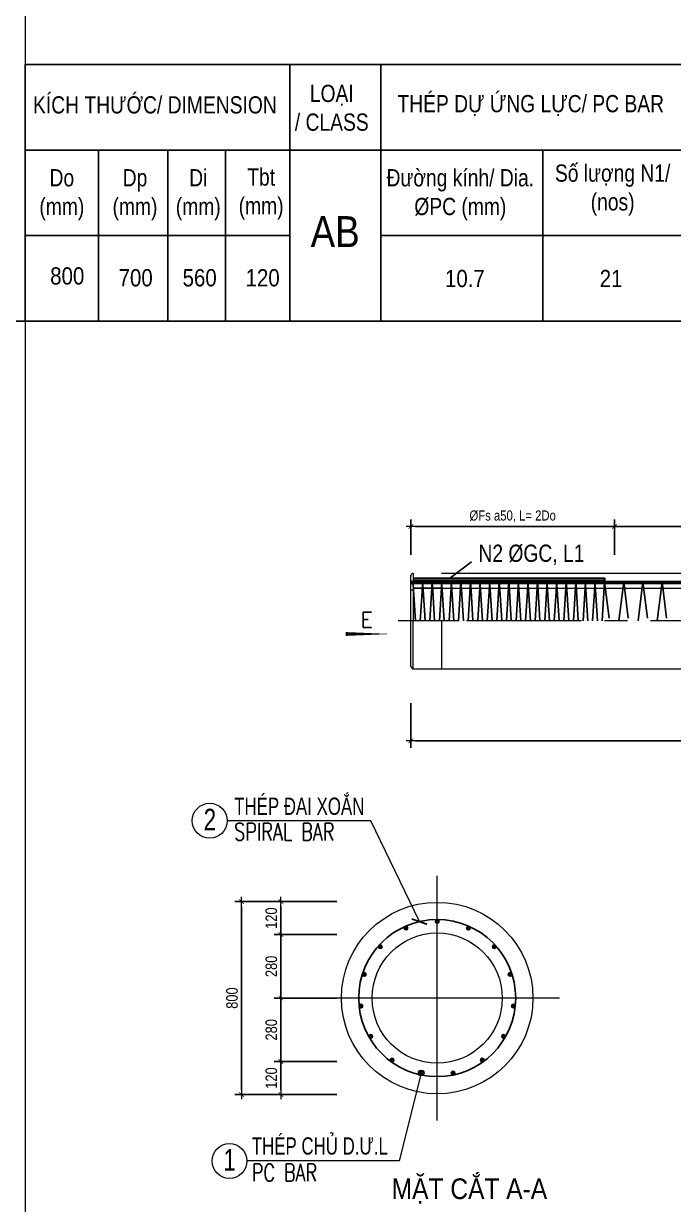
# Model space of a CAD drawing. Header units: millimetres. Extents: x -2123450 to -961021, y -260876 to 649159.
# Drawn here: x -1637077 to -1622938, y 112797 to 138489 of the extents above; entities that cross this region are included whole.
import ezdxf
from ezdxf.enums import TextEntityAlignment as Align

# ---------------------------------------------------------------- set-up
doc = ezdxf.new("R2010")
doc.units = ezdxf.units.MM
doc.header["$LTSCALE"] = 1000
doc.header["$MEASUREMENT"] = 0
doc.header["$PDMODE"] = 66
for name, pattern in [('CENTER2', [1.125, 0.75, -0.125, 0.125, -0.125]), ('CENTERX2', [4, 2.5, -0.5, 0.5, -0.5]), ('HIDDEN2', [4.7625, 3.175, -1.5875])]:
    doc.linetypes.add(name, pattern=pattern)
doc.layers.get('0').update_dxf_attribs({"linetype": 'CONTINUOUS'})
doc.layers.get('DEFPOINTS').update_dxf_attribs({"linetype": 'CONTINUOUS'})
for name, color, linetype, lineweight in [('1.NET BAO-F', 3, 'CONTINUOUS', 20), ('4.DIM-F', 1, 'CONTINUOUS', 15), ('NDC_S_AXIS', 5, 'CENTER2', 15), ('NDC_S_CONTINUOUS', 3, 'CONTINUOUS', 20), ('NDC_S_DIM', 1, 'CONTINUOUS', 9), ('NDC_S_ENG TEXT', 2, 'CONTINUOUS', 9), ('NDC_S_HATCH MATERIAL', 8, 'CONTINUOUS', 13), ('NDC_S_REBAR', 4, 'CONTINUOUS', 35), ('NDC_S_REBAR NO.', 7, 'CONTINUOUS', 20), ('NDC_S_REBAR SECTION', 6, 'CONTINUOUS', 25), ('NDC_S_STIRRUP', 2, 'CONTINUOUS', 25), ('NDC_S_VN TEXT', 7, 'CONTINUOUS', 9), ('netmanh', 6, 'CONTINUOUS', 15), ('Thep', 1, 'CONTINUOUS', 30)]:
    doc.layers.add(name, color=color, linetype=linetype, lineweight=lineweight)
doc.styles.add('Arial', font='arial.ttf')
doc.styles.add('NDC_ARIAL', font='arial.ttf', dxfattribs={"width": 0.8})
doc.styles.add('NDC_ROMANS', font='romans.shx', dxfattribs={"width": 0.8, "bigfont": 'vns.shx'})
doc.styles.get("Standard").update_dxf_attribs({"font": 'romans.shx', "bigfont": 'vns.shx'})
doc.styles.add('Vnsimli', font='vnsimli.shx', dxfattribs={"width": 0.65})
doc.dimstyles.new('D1-1(SC25)', dxfattribs={"dimscale": 25, "dimtxt": 2, "dimasz": 1.5, "dimexe": 1.5, "dimexo": 0, "dimgap": 0.5, "dimtad": 1, "dimdec": 0, "dimzin": 0, "dimdsep": 46, "dimtxsty": 'Vnsimli', "dimblk": 'ARCHTICK', "dimcen": 1, "dimdle": 1.5, "dimclrd": 256, "dimclre": 256, "dimclrt": 2, "dimadec": 0, "dimazin": 0, "dimtfac": 1, "dimtdec": 0, "dimtix": 1, "dimtmove": 2, "dimatfit": 2, "dimldrblk": 'ARCHTICK', "dimfxl": 1, "dimtolj": 1, "dimtzin": 0, "dimlwd": -1, "dimlwe": -1, "dimarcsym": 0})
doc.dimstyles.new('DIM', dxfattribs={"dimtxt": 0.03, "dimasz": 0.035, "dimexe": 0.03, "dimexo": 0.03, "dimgap": 0.005, "dimtad": 1, "dimdec": 0, "dimlfac": 10000, "dimzin": 0, "dimdsep": 46, "dimtxsty": 'NDC_ARIAL', "dimblk": 'DOTSMALL', "dimcen": 0.05, "dimclrd": 1, "dimclre": 1, "dimadec": 0, "dimazin": 0, "dimtfac": 1, "dimtdec": 0, "dimtofl": 0, "dimtmove": 0, "dimatfit": 3, "dimfxl": 0.03, "dimtolj": 1, "dimtzin": 0, "dimarcsym": 0})
doc.dimstyles.new('NDC_1-100', dxfattribs={"dimscale": 100, "dimtxt": 2.2, "dimasz": 1, "dimexe": 1.5, "dimexo": 2, "dimgap": 0.8, "dimtad": 1, "dimdec": 0, "dimdsep": 46, "dimtxsty": 'NDC_ARIAL', "dimblk": 'DIMMARK', "dimcen": 49999.938995, "dimdle": 1.5, "dimclrd": 1, "dimclre": 1, "dimclrt": 3, "dimadec": 0, "dimazin": 0, "dimtfac": 1, "dimtdec": 0, "dimtix": 1, "dimtmove": 2, "dimatfit": 3, "dimfxl": 1, "dimarcsym": 0})
doc.dimstyles.new('NDC_1-25(25)', dxfattribs={"dimscale": 100, "dimtxt": 2.5, "dimasz": 1, "dimexe": 1.5, "dimexo": 0, "dimgap": 0.8, "dimtad": 1, "dimdec": 0, "dimlfac": 0.25, "dimdsep": 46, "dimtxsty": 'NDC_ARIAL', "dimblk": 'DIMMARK', "dimcen": 49999.938995, "dimdle": 1.5, "dimclrd": 1, "dimclre": 1, "dimclrt": 3, "dimadec": 0, "dimazin": 0, "dimtfac": 1, "dimtdec": 0, "dimtix": 1, "dimtmove": 2, "dimatfit": 3, "dimfxl": 1, "dimarcsym": 0})

# ---------------------------------------------------------------- blocks, each defined once
blk = doc.blocks.new('DIMMARK')
at = {"layer": 'NDC_S_DIM', "color": 1}
blk.add_line((-1.5, 0), (1, 0), dxfattribs=at)
at = {"layer": 'NDC_S_DIM', "color": 2, "const_width": 0.15}
blk.add_lwpolyline([(-0.5, -0.5), (0.5, 0.5)], dxfattribs=at)
blk = doc.blocks.new('*D342')
at = {"layer": 'DEFPOINTS', "color": 0, "transparency": 16777216}
for p in [(-1624219, 127550), (-1628651, 126731), (-1624219, 126731)]:
    blk.add_point(p, dxfattribs=at)
at = {"layer": 'NDC_S_DIM', "color": 1, "lineweight": -2, "transparency": 16777216}
for p, q in [((-1628651, 126931), (-1628651, 127700)), ((-1624219, 126931), (-1624219, 127700)), ((-1628551, 127550), (-1624319, 127550))]:
    blk.add_line(p, q, dxfattribs=at)
at = {"layer": 'NDC_S_DIM', "color": 1, "lineweight": -2, "transparency": 16777216, "xscale": 100, "yscale": 100, "zscale": 100, "rotation": 180}
blk.add_blockref('DIMMARK', (-1628651, 127550), dxfattribs=at)
at = {"layer": 'NDC_S_DIM', "color": 1, "lineweight": -2, "transparency": 16777216, "xscale": 100, "yscale": 100, "zscale": 100}
blk.add_blockref('DIMMARK', (-1624219, 127550), dxfattribs=at)
at = {"layer": 'NDC_S_DIM', "color": 3, "transparency": 16777216, "insert": (-1626435, 127766), "char_height": 220, "attachment_point": 5, "style": 'NDC_ARIAL'}
blk.add_mtext('ØFs a50, L= 2Do', dxfattribs=at)
blk = doc.blocks.new('*D343')
at = {"layer": 'DEFPOINTS', "color": 0, "transparency": 16777216}
for p in [(-1596281, 127550), (-1624219, 126731), (-1596281, 126731)]:
    blk.add_point(p, dxfattribs=at)
at = {"layer": 'NDC_S_DIM', "color": 1, "lineweight": -2, "transparency": 16777216}
for p, q in [((-1624219, 126931), (-1624219, 127700)), ((-1596281, 126931), (-1596281, 127700)), ((-1624119, 127550), (-1596381, 127550))]:
    blk.add_line(p, q, dxfattribs=at)
at = {"layer": 'NDC_S_DIM', "color": 1, "lineweight": -2, "transparency": 16777216, "xscale": 100, "yscale": 100, "zscale": 100, "rotation": 180}
blk.add_blockref('DIMMARK', (-1624219, 127550), dxfattribs=at)
at = {"layer": 'NDC_S_DIM', "color": 1, "lineweight": -2, "transparency": 16777216, "xscale": 100, "yscale": 100, "zscale": 100}
blk.add_blockref('DIMMARK', (-1596281, 127550), dxfattribs=at)
at = {"layer": 'NDC_S_DIM', "color": 3, "transparency": 16777216, "insert": (-1610250, 127749), "char_height": 220, "attachment_point": 5, "style": 'NDC_ARIAL'}
blk.add_mtext('ØFs a100', dxfattribs=at)
blk = doc.blocks.new('*D345')
at = {"layer": 'DEFPOINTS', "color": 0, "transparency": 16777216}
for p in [(-1628651, 123902), (-1591885, 123902), (-1591885, 122884)]:
    blk.add_point(p, dxfattribs=at)
at = {"layer": 'NDC_S_DIM', "color": 1, "lineweight": -2, "transparency": 16777216}
for p, q in [((-1628651, 123702), (-1628651, 122734)), ((-1591885, 123702), (-1591885, 122734)), ((-1628551, 122884), (-1591985, 122884))]:
    blk.add_line(p, q, dxfattribs=at)
at = {"layer": 'NDC_S_DIM', "color": 1, "lineweight": -2, "transparency": 16777216, "xscale": 100, "yscale": 100, "zscale": 100, "rotation": 180}
blk.add_blockref('DIMMARK', (-1628651, 122884), dxfattribs=at)
at = {"layer": 'NDC_S_DIM', "color": 1, "lineweight": -2, "transparency": 16777216, "xscale": 100, "yscale": 100, "zscale": 100}
blk.add_blockref('DIMMARK', (-1591885, 122884), dxfattribs=at)
at = {"layer": 'NDC_S_DIM', "color": 3, "transparency": 16777216, "insert": (-1610268, 123074), "char_height": 220, "attachment_point": 5, "style": 'NDC_ARIAL'}
blk.add_mtext('L ', dxfattribs=at)
blk = doc.blocks.new('daucocmangxong 3.0 khong be tong')
at = {"layer": 'NDC_S_AXIS', "linetype": 'CENTERX2'}
blk.add_line((0.093, 0.25), (-0.2262, 0.25), dxfattribs=at)
at = {"layer": 'NDC_S_CONTINUOUS'}
for p, q in [((-0.148, 0.497), (-0.148, 0.4535)), ((-0.155, 0.4565), (-0.16, 0.4565)), ((-0.155, 0.4435), (-0.16, 0.4435)), ((-0.155, 0.4565), (-0.155, 0.4545)), ((-0.155, 0.4545), (-0.148, 0.4545)), ((-0.155, 0.4455), (-0.155, 0.4435)), ((-0.155, 0.4455), (-0.148, 0.4455)), ((-0.148, 0.4465), (-0.148, 0.25)), ((-0.148, 0.41), (-0.16, 0.41)), ((-0.15, 0.25), (-0.15, 0)), ((0, 0.25), (0, 0)), ((-0.15, 0), (0, 0))]:
    blk.add_line(p, q, dxfattribs=at)
blk.add_lwpolyline([(-0.15, 0.002), (-0.15, 0), (-0.153, 0), (-0.159, 0.012), (-0.16, 0.012), (-0.16, 0.488), (-0.159, 0.488), (-0.153, 0.5), (-0.15, 0.5), (-0.15, 0.497)], dxfattribs=at)
at = {"layer": 'NDC_S_REBAR'}
for p, q in [((-0.156, 0.4535), (0, 0.4535)), ((-0.156, 0.4465), (0, 0.4465))]:
    blk.add_line(p, q, dxfattribs=at)
at = {"layer": 'NDC_S_STIRRUP'}
blk.add_line((-0.148, 0.42), (0, 0.42), dxfattribs=at)
at = {"layer": 'netmanh'}
blk.add_arc((-0.148, 0.497), 0.003, 270, 0, dxfattribs=at)
at = {"layer": 'Thep'}
blk.add_ellipse((-0.1575, 0.4501), major_axis=(0, 0.0055), ratio=0.363902, start_param=5.391025, end_param=10.293338, dxfattribs=at)
blk = doc.blocks.new('MAT CAT 1-1')
at = {"layer": 'NDC_S_AXIS', "linetype": 'CENTERX2'}
for p, q in [((0, -0.3192), (0, 0.3192)), ((0.3192, 0), (-0.3192, 0))]:
    blk.add_line(p, q, dxfattribs=at)
at = {"layer": 'NDC_S_CONTINUOUS'}
for radius in [0.25, 0.17]:
    blk.add_circle((0, 0), radius, dxfattribs=at)
at = {"layer": 'NDC_S_STIRRUP', "ltscale": 0.01}
blk.add_circle((0, 0), 0.205, dxfattribs=at)
blk = doc.blocks.new('*D318')
at = {"layer": 'DEFPOINTS', "color": 0, "transparency": 16777216}
for p in [(-1632333, 119386), (-1630263, 119386), (-1630263, 115186)]:
    blk.add_point(p, dxfattribs=at)
at = {"layer": 'NDC_S_DIM', "color": 1, "lineweight": -2, "transparency": 16777216}
for p, q in [((-1630263, 119386), (-1632483, 119386)), ((-1632333, 115286), (-1632333, 119286)), ((-1630263, 115186), (-1632483, 115186))]:
    blk.add_line(p, q, dxfattribs=at)
at = {"layer": 'NDC_S_DIM', "color": 1, "lineweight": -2, "transparency": 16777216, "xscale": 100, "yscale": 100, "zscale": 100}
for p, rotation in [((-1632333, 119386), 90), ((-1632333, 115186), 270)]:
    blk.add_blockref('DIMMARK', p, dxfattribs=dict(at, rotation=rotation))
at = {"layer": 'NDC_S_DIM', "color": 3, "lineweight": 100, "transparency": 16777216, "insert": (-1632541, 117286), "char_height": 250, "attachment_point": 5, "rotation": 90, "style": 'NDC_ARIAL'}
blk.add_mtext('800', dxfattribs=at)
blk = doc.blocks.new('*D319')
at = {"layer": 'DEFPOINTS', "color": 0, "transparency": 16777216}
for p in [(-1631478, 115906), (-1630263, 115906), (-1630263, 115186)]:
    blk.add_point(p, dxfattribs=at)
at = {"layer": 'NDC_S_DIM', "color": 1, "lineweight": -2, "transparency": 16777216}
for p, q in [((-1630263, 115906), (-1631628, 115906)), ((-1631478, 115286), (-1631478, 115806)), ((-1630263, 115186), (-1631628, 115186))]:
    blk.add_line(p, q, dxfattribs=at)
at = {"layer": 'NDC_S_DIM', "color": 1, "lineweight": -2, "transparency": 16777216, "xscale": 100, "yscale": 100, "zscale": 100}
for p, rotation in [((-1631478, 115906), 90), ((-1631478, 115186), 270)]:
    blk.add_blockref('DIMMARK', p, dxfattribs=dict(at, rotation=rotation))
at = {"layer": 'NDC_S_DIM', "color": 3, "lineweight": 100, "transparency": 16777216, "insert": (-1631686, 115546), "char_height": 250, "attachment_point": 5, "rotation": 90, "style": 'NDC_ARIAL'}
blk.add_mtext('120', dxfattribs=at)
blk = doc.blocks.new('*D320')
at = {"layer": 'DEFPOINTS', "color": 0, "transparency": 16777216}
for p in [(-1631478, 117286), (-1630263, 117286), (-1630263, 115906)]:
    blk.add_point(p, dxfattribs=at)
at = {"layer": 'NDC_S_DIM', "color": 1, "lineweight": -2, "transparency": 16777216}
for p, q in [((-1630263, 117286), (-1631628, 117286)), ((-1631478, 116006), (-1631478, 117186)), ((-1630263, 115906), (-1631628, 115906))]:
    blk.add_line(p, q, dxfattribs=at)
at = {"layer": 'NDC_S_DIM', "color": 1, "lineweight": -2, "transparency": 16777216, "xscale": 100, "yscale": 100, "zscale": 100}
for p, rotation in [((-1631478, 117286), 90), ((-1631478, 115906), 270)]:
    blk.add_blockref('DIMMARK', p, dxfattribs=dict(at, rotation=rotation))
at = {"layer": 'NDC_S_DIM', "color": 3, "lineweight": 100, "transparency": 16777216, "insert": (-1631686, 116596), "char_height": 250, "attachment_point": 5, "rotation": 90, "style": 'NDC_ARIAL'}
blk.add_mtext('280', dxfattribs=at)
blk = doc.blocks.new('*D321')
at = {"layer": 'DEFPOINTS', "color": 0, "transparency": 16777216}
for p in [(-1631478, 118666), (-1630263, 118666), (-1630263, 117286)]:
    blk.add_point(p, dxfattribs=at)
at = {"layer": 'NDC_S_DIM', "color": 1, "lineweight": -2, "transparency": 16777216}
for p, q in [((-1630263, 118666), (-1631628, 118666)), ((-1631478, 117386), (-1631478, 118566)), ((-1630263, 117286), (-1631628, 117286))]:
    blk.add_line(p, q, dxfattribs=at)
at = {"layer": 'NDC_S_DIM', "color": 1, "lineweight": -2, "transparency": 16777216, "xscale": 100, "yscale": 100, "zscale": 100}
for p, rotation in [((-1631478, 118666), 90), ((-1631478, 117286), 270)]:
    blk.add_blockref('DIMMARK', p, dxfattribs=dict(at, rotation=rotation))
at = {"layer": 'NDC_S_DIM', "color": 3, "lineweight": 100, "transparency": 16777216, "insert": (-1631686, 117976), "char_height": 250, "attachment_point": 5, "rotation": 90, "style": 'NDC_ARIAL'}
blk.add_mtext('280', dxfattribs=at)
blk = doc.blocks.new('*D322')
at = {"layer": 'DEFPOINTS', "color": 0, "transparency": 16777216}
for p in [(-1631478, 119386), (-1630263, 119386), (-1630263, 118666)]:
    blk.add_point(p, dxfattribs=at)
at = {"layer": 'NDC_S_DIM', "color": 1, "lineweight": -2, "transparency": 16777216}
for p, q in [((-1630263, 119386), (-1631628, 119386)), ((-1631478, 118766), (-1631478, 119286)), ((-1630263, 118666), (-1631628, 118666))]:
    blk.add_line(p, q, dxfattribs=at)
at = {"layer": 'NDC_S_DIM', "color": 1, "lineweight": -2, "transparency": 16777216, "xscale": 100, "yscale": 100, "zscale": 100}
for p, rotation in [((-1631478, 119386), 90), ((-1631478, 118666), 270)]:
    blk.add_blockref('DIMMARK', p, dxfattribs=dict(at, rotation=rotation))
at = {"layer": 'NDC_S_DIM', "color": 3, "lineweight": 100, "transparency": 16777216, "insert": (-1631686, 119026), "char_height": 250, "attachment_point": 5, "rotation": 90, "style": 'NDC_ARIAL'}
blk.add_mtext('120', dxfattribs=at)
blk = doc.blocks.new('_ArchTick')
at = {"color": 0, "linetype": 'ByBlock', "lineweight": 0, "const_width": 0.15}
blk.add_lwpolyline([(-0.5, -0.5), (0.5, 0.5)], dxfattribs=at)
blk = doc.blocks.new('thep gia cuong')
at = {"layer": 'NDC_S_REBAR'}
blk.add_lwpolyline([(0, -0.014), (1, -0.014), (1, 0), (0, 0)], dxfattribs=at)
blk = doc.blocks.new('_DotSmall')
at = {"color": 0, "linetype": 'ByBlock', "lineweight": 9, "const_width": 0.5}
blk.add_lwpolyline([(-0.0625, 0, 1), (0.0625, 0, 1)], format="xyb", close=True, dxfattribs=at)
blk = doc.blocks.new('*U896')
at = {"layer": 'NDC_S_HATCH MATERIAL'}
h = blk.add_hatch(color=256, dxfattribs=at)
h.dxf.hatch_style = 1
edge = h.paths.add_edge_path()
edge.add_arc((0, 0), 40, 0, 360)
at = {"layer": 'NDC_S_REBAR SECTION'}
blk.add_circle((0, 0), 40, dxfattribs=at)
blk = doc.blocks.new('*U897')
at = {"layer": 'NDC_S_REBAR SECTION', "color": 0, "linetype": 'ByBlock', "lineweight": -2, "transparency": 16777216}
blk.add_blockref('*U896', (-1628077, 260064), dxfattribs=at)
for p, rotation in [((-1628756, 259920), 24), ((-1627398, 259920), 336.0000000000001), ((-1629317, 259512), 48.00000000000002), ((-1626837, 259512), 312), ((-1629664, 258912), 72), ((-1626490, 258912), 288.0000000000001), ((-1629736, 258222), 96), ((-1626418, 258222), 264), ((-1629522, 257562), 120), ((-1626632, 257562), 240), ((-1629058, 257046), 144), ((-1627096, 257046), 216), ((-1628424, 256764), 168.0000000000001), ((-1627730, 256764), 192)]:
    blk.add_blockref('*U896', p, dxfattribs=dict(at, rotation=rotation))

msp = doc.modelspace()

# ---------------------------------------------------------------- linework, layer by layer
for p, q in [((-1637042.3, 137597.7), (-1637042.3, 132017.34)), ((-1637042.3, 137597.7), (-1584595.34, 137597.7)), ((-1631286.88, 137597.7), (-1631286.88, 132017.34)), ((-1629304.31, 137597.7), (-1629304.31, 132017.34)), ((-1637042.3, 135737.58), (-1584595.34, 135737.58)), ((-1635445.03, 135753.08), (-1635445.03, 132032.84)), ((-1633941.76, 135753.08), (-1633941.76, 132032.84)), ((-1632685.17, 135753.08), (-1632685.17, 132032.84)), ((-1625776.57, 135737.58), (-1625776.57, 132017.34)), ((-1637042.3, 133877.46), (-1631286.88, 133877.46)), ((-1629304.31, 133877.46), (-1584595.34, 133877.46)), ((-1655452.36, 132017.34), (-1584595.34, 132017.34)), ((-1637042.3, 132017.34), (-1584595.34, 132017.34))]:
    msp.add_line(p, q)
at = {"layer": '4.DIM-F'}
for centre in [(-1633027.81, 121145.05), (-1632597.1, 113741.44)]:
    msp.add_circle(centre, 378.96, dxfattribs=at)
at = {"layer": 'NDC_S_AXIS', "linetype": 'CENTERX2'}
msp.add_line((-1592939.1, 125493.27), (-1627597.15, 125493.27), dxfattribs=at)
at = {"layer": 'NDC_S_CONTINUOUS'}
for p, q in [((-1637042.3, 175295.06), (-1637042.3, 94563.77)), ((-1627984.79, 126534.93), (-1591926.46, 126534.93)), ((-1627984.79, 126201.6), (-1592551.46, 126201.6)), ((-1627984.79, 124451.6), (-1592551.46, 124451.6))]:
    msp.add_line(p, q, dxfattribs=at)
at = {"layer": 'NDC_S_HATCH MATERIAL'}
msp.add_lwpolyline([(-1630066.83, 125208.07, 83.33, 16.67, 0), (-1629274.01, 125208.07, 416.67, 0, 0), (-1629113.96, 125208.07, 0, 0, 0)], format="xyseb", dxfattribs=at)
at = {"layer": 'NDC_S_REBAR'}
for p, q in [((-1627984.79, 126341.18), (-1592551.46, 126341.18)), ((-1627984.79, 126312.02), (-1592551.46, 126312.02))]:
    msp.add_line(p, q, dxfattribs=at)
at = {"layer": 'NDC_S_STIRRUP', "linetype": 'HIDDEN2', "ltscale": 0.25}
for p, q in [((-1628549.38, 125493.27), (-1628601.46, 126341.18)), ((-1628341.04, 125493.27), (-1628393.13, 126341.18)), ((-1628132.71, 125493.27), (-1628184.79, 126341.18)), ((-1627924.38, 125493.27), (-1627976.46, 126341.18)), ((-1627716.04, 125493.27), (-1627768.13, 126341.18)), ((-1627507.71, 125493.27), (-1627559.79, 126341.18)), ((-1627299.38, 125493.27), (-1627351.46, 126341.18)), ((-1627091.04, 125493.27), (-1627143.13, 126341.18)), ((-1626882.71, 125493.27), (-1626934.79, 126341.18)), ((-1626674.38, 125493.27), (-1626726.46, 126341.18)), ((-1626466.04, 125493.27), (-1626518.13, 126341.18)), ((-1626257.71, 125493.27), (-1626309.79, 126341.18)), ((-1626049.38, 125493.27), (-1626101.46, 126341.18)), ((-1625841.04, 125493.27), (-1625893.13, 126341.18)), ((-1625632.71, 125493.27), (-1625684.79, 126341.18)), ((-1625424.38, 125493.27), (-1625476.46, 126341.18)), ((-1625216.04, 125493.27), (-1625268.13, 126341.18)), ((-1625007.71, 125493.27), (-1625059.79, 126341.18)), ((-1624799.38, 125493.27), (-1624851.46, 126341.18)), ((-1624591.04, 125493.27), (-1624643.13, 126341.18)), ((-1624434.79, 126341.18), (-1624330.63, 125493.27)), ((-1624018.13, 126341.18), (-1623913.96, 125493.27)), ((-1623601.46, 126341.18), (-1623497.29, 125493.27)), ((-1623184.79, 126341.18), (-1623080.63, 125493.27))]:
    msp.add_line(p, q, dxfattribs=at)
at = {"layer": 'NDC_S_STIRRUP'}
for p, q in [((-1628393.13, 126341.18), (-1628445.21, 125493.27)), ((-1628184.79, 126341.18), (-1628236.88, 125493.27)), ((-1627976.46, 126341.18), (-1628028.54, 125493.27)), ((-1627768.13, 126341.18), (-1627820.21, 125493.27)), ((-1627559.79, 126341.18), (-1627611.88, 125493.27)), ((-1627351.46, 126341.18), (-1627403.54, 125493.27)), ((-1627143.13, 126341.18), (-1627195.21, 125493.27)), ((-1626934.79, 126341.18), (-1626986.88, 125493.27)), ((-1626726.46, 126341.18), (-1626778.54, 125493.27)), ((-1626518.13, 126341.18), (-1626570.21, 125493.27)), ((-1626309.79, 126341.18), (-1626361.88, 125493.27)), ((-1626101.46, 126341.18), (-1626153.54, 125493.27)), ((-1625893.13, 126341.18), (-1625945.21, 125493.27)), ((-1625684.79, 126341.18), (-1625736.88, 125493.27)), ((-1625476.46, 126341.18), (-1625528.54, 125493.27)), ((-1625268.13, 126341.18), (-1625320.21, 125493.27)), ((-1625059.79, 126341.18), (-1625111.88, 125493.27)), ((-1624851.46, 126341.18), (-1624903.54, 125493.27)), ((-1624643.13, 126341.18), (-1624695.21, 125493.27)), ((-1624434.79, 126341.18), (-1624486.88, 125493.27)), ((-1624122.29, 125493.27), (-1624018.13, 126341.18)), ((-1623705.63, 125493.27), (-1623601.46, 126341.18)), ((-1623288.96, 125493.27), (-1623184.79, 126341.18))]:
    msp.add_line(p, q, dxfattribs=at)

# ---------------------------------------------------------------- block references
at = {"layer": '1.NET BAO-F', "xscale": 8333.333335864481, "yscale": 8333.333335864481, "zscale": 8333.333335864481}
msp.add_blockref('MAT CAT 1-1', (-1628077.07, 117285.81), dxfattribs=at)
at = {"layer": 'NDC_S_HATCH MATERIAL', "xscale": 4166.666667932241, "yscale": 4166.666667932241, "zscale": 4166.666667932241}
for name, p in [('daucocmangxong 3.0 khong be tong', (-1627984.79, 124451.6)), ('thep gia cuong', (-1628601.46, 126418.41))]:
    msp.add_blockref(name, p, dxfattribs=at)
at = {"layer": 'NDC_S_REBAR SECTION', "color": 1}
msp.add_blockref('*U897', (0, -141110.19), dxfattribs=at)

# ---------------------------------------------------------------- texts
at = {"layer": 'NDC_S_ENG TEXT', "style": 'NDC_ROMANS', "width": 0.75}
for s, p in [('SPIRAL BAR', (-1632494.67, 120717.26)), ('PC BAR', (-1632111.4, 113302.35))]:
    msp.add_text(s, height=375, dxfattribs=at).set_placement(p)
at = {"layer": 'NDC_S_REBAR NO.', "style": 'Arial', "width": 0.75}
for s, p in [('2', (-1633159.41, 120936.19)), ('1', (-1632730.5, 113532.58))]:
    msp.add_text(s, height=468.75, dxfattribs=at).set_placement(p)
at = {"layer": 'NDC_S_VN TEXT', "style": 'NDC_ARIAL', "width": 0.85}
for s, height, p in [('AB', 675, (-1630298.14, 133624.93)), ('800', 375, (-1636127.22, 132811.62)), ('700', 375, (-1634638.66, 132770.93)), ('560', 375, (-1633246.16, 132770.93)), ('120', 375, (-1631875.49, 132770.93)), ('10.7', 375, (-1627474.94, 132755.42)), ('21', 375, (-1624293.77, 132755.42))]:
    msp.add_text(s, height=height, dxfattribs=at).set_placement(p, align=Align.CENTER)
at = {"layer": 'NDC_S_VN TEXT'}
msp.add_text('E', height=333.33, dxfattribs=at).set_placement((-1629747.37, 125347.95))
at = {"layer": 'NDC_S_VN TEXT', "style": 'Arial', "width": 0.7}
for s, p in [('THÉP ĐAI XOẮN', (-1632494.67, 121272.84)), ('THÉP CHỦ D.Ư.L', (-1632111.4, 113880.53))]:
    msp.add_text(s, height=375, dxfattribs=at).set_placement(p)
at = {"layer": 'NDC_S_VN TEXT', "lineweight": 70, "style": 'NDC_ARIAL', "width": 0.85}
msp.add_text('MẶT CẮT A-A', height=450, dxfattribs=at).set_placement((-1629067.97, 112912.47))
at = {"layer": 'NDC_S_VN TEXT', "char_height": 375, "attachment_point": 2, "style": 'NDC_ARIAL'}
for s, width, insert in [('KÍCH THƯỚC/ DIMENSION', 8486.5621, (-1634219.73, 136908)), ('LOẠI\\P/ CLASS', 2616.0412, (-1630371.55, 137157.67)), ('THÉP DỰ ỨNG LỰC/ PC BAR', 9688.8946, (-1626041.61, 136934.59)), ('Số lượng N1/\\P(nos)', 3446.092, (-1624259.6, 135423.77)), ('Do\\P(mm)', 0.1943, (-1636244.68, 135322.57)), ('Dp\\P(mm)', 0.1943, (-1634652.98, 135322.57)), ('Di\\P(mm)', 0.1943, (-1633276.32, 135322.57)), ('Tbt\\P(mm)', 0.1943, (-1631908.13, 135338.07)), ('Đường kính/ Dia.\\P{\\A1;ØPC} (mm)', 4776.252, (-1627574.26, 135322.57))]:
    msp.add_mtext_dynamic_manual_height_columns(s, width=width, gutter_width=0.37, heights=[0], dxfattribs=dict(at, insert=insert))
at = {"layer": 'NDC_S_VN TEXT', "insert": (-1627179.11, 127152.59), "char_height": 375, "attachment_point": 1, "style": 'NDC_ARIAL'}
msp.add_mtext('\\A1;N2 ØGC, L1', dxfattribs=at)

# ---------------------------------------------------------------- dimensions: what is measured, and where the dimension line sits
at = {"layer": 'NDC_S_DIM'}
for base, p1, p2, text, picture, middle in [((-1624219.06, 127550.37), (-1628651.46, 126730.84), (-1624219.06, 126730.84), 'ØFs a50, L= 2Do', '*D342', (-1626435.26, 127766.19)), ((-1596280.75, 127550.37), (-1624219.06, 126730.84), (-1596280.75, 126730.84), 'ØFs a100', '*D343', (-1610249.91, 127748.85)), ((-1591884.79, 122883.59), (-1628651.46, 123901.6), (-1591884.79, 123901.6), 'L ', '*D345', (-1610268.13, 123073.59))]:
    dim = msp.add_linear_dim(base=base, p1=p1, p2=p2, text=text, dimstyle='NDC_1-100', dxfattribs=at)
    dim.commit()
    dim.dimension.update_dxf_attribs({"geometry": picture, "text_midpoint": middle})
at = {"layer": 'NDC_S_DIM', "lineweight": 100}
for base, p1, p2, text, picture, middle in [((-1632333.21, 119385.81), (-1630263.21, 115185.81), (-1630263.21, 119385.81), '800', '*D318', (-1632540.85, 117285.81)), ((-1631478.21, 119385.81), (-1630263.21, 118665.81), (-1630263.21, 119385.81), '120', '*D322', (-1631685.85, 119025.81)), ((-1631478.21, 118665.81), (-1630263.21, 117285.81), (-1630263.21, 118665.81), '280', '*D321', (-1631685.85, 117975.81)), ((-1631478.21, 117285.81), (-1630263.21, 115905.81), (-1630263.21, 117285.81), '280', '*D320', (-1631685.85, 116595.81)), ((-1631478.21, 115905.81), (-1630263.21, 115185.81), (-1630263.21, 115905.81), '120', '*D319', (-1631685.85, 115545.81))]:
    dim = msp.add_linear_dim(base=base, p1=p1, p2=p2, angle=90, text=text, dimstyle='NDC_1-25(25)', dxfattribs=at)
    dim.commit()
    dim.dimension.update_dxf_attribs({"geometry": picture, "text_midpoint": middle})

# ---------------------------------------------------------------- leaders
at = {"layer": '4.DIM-F'}
for points, override in [([(-1628463.88, 118949.78), (-1629518.84, 121145.05), (-1632648.85, 121145.05)], {"dimasz": 10}), ([(-1628423.58, 115655.57), (-1628904.11, 113741.44), (-1632218.14, 113741.44)], {"dimasz": 5, "dimldrblk": 'Origin'})]:
    msp.add_leader(points, dimstyle='D1-1(SC25)', override=override, dxfattribs=at)
at = {"layer": 'NDC_S_VN TEXT', "annotation_type": 0, "has_hookline": 1, "hookline_direction": 0, "text_width": 2197}
msp.add_leader([(-1627806.39, 126418.41), (-1627327.38, 126776.49), (-1627327.34, 126776.49)], dimstyle='DIM', override={"dimgap": 0.005, "dimtad": 0}, dxfattribs=at)

doc.saveas('drawing.dxf')
